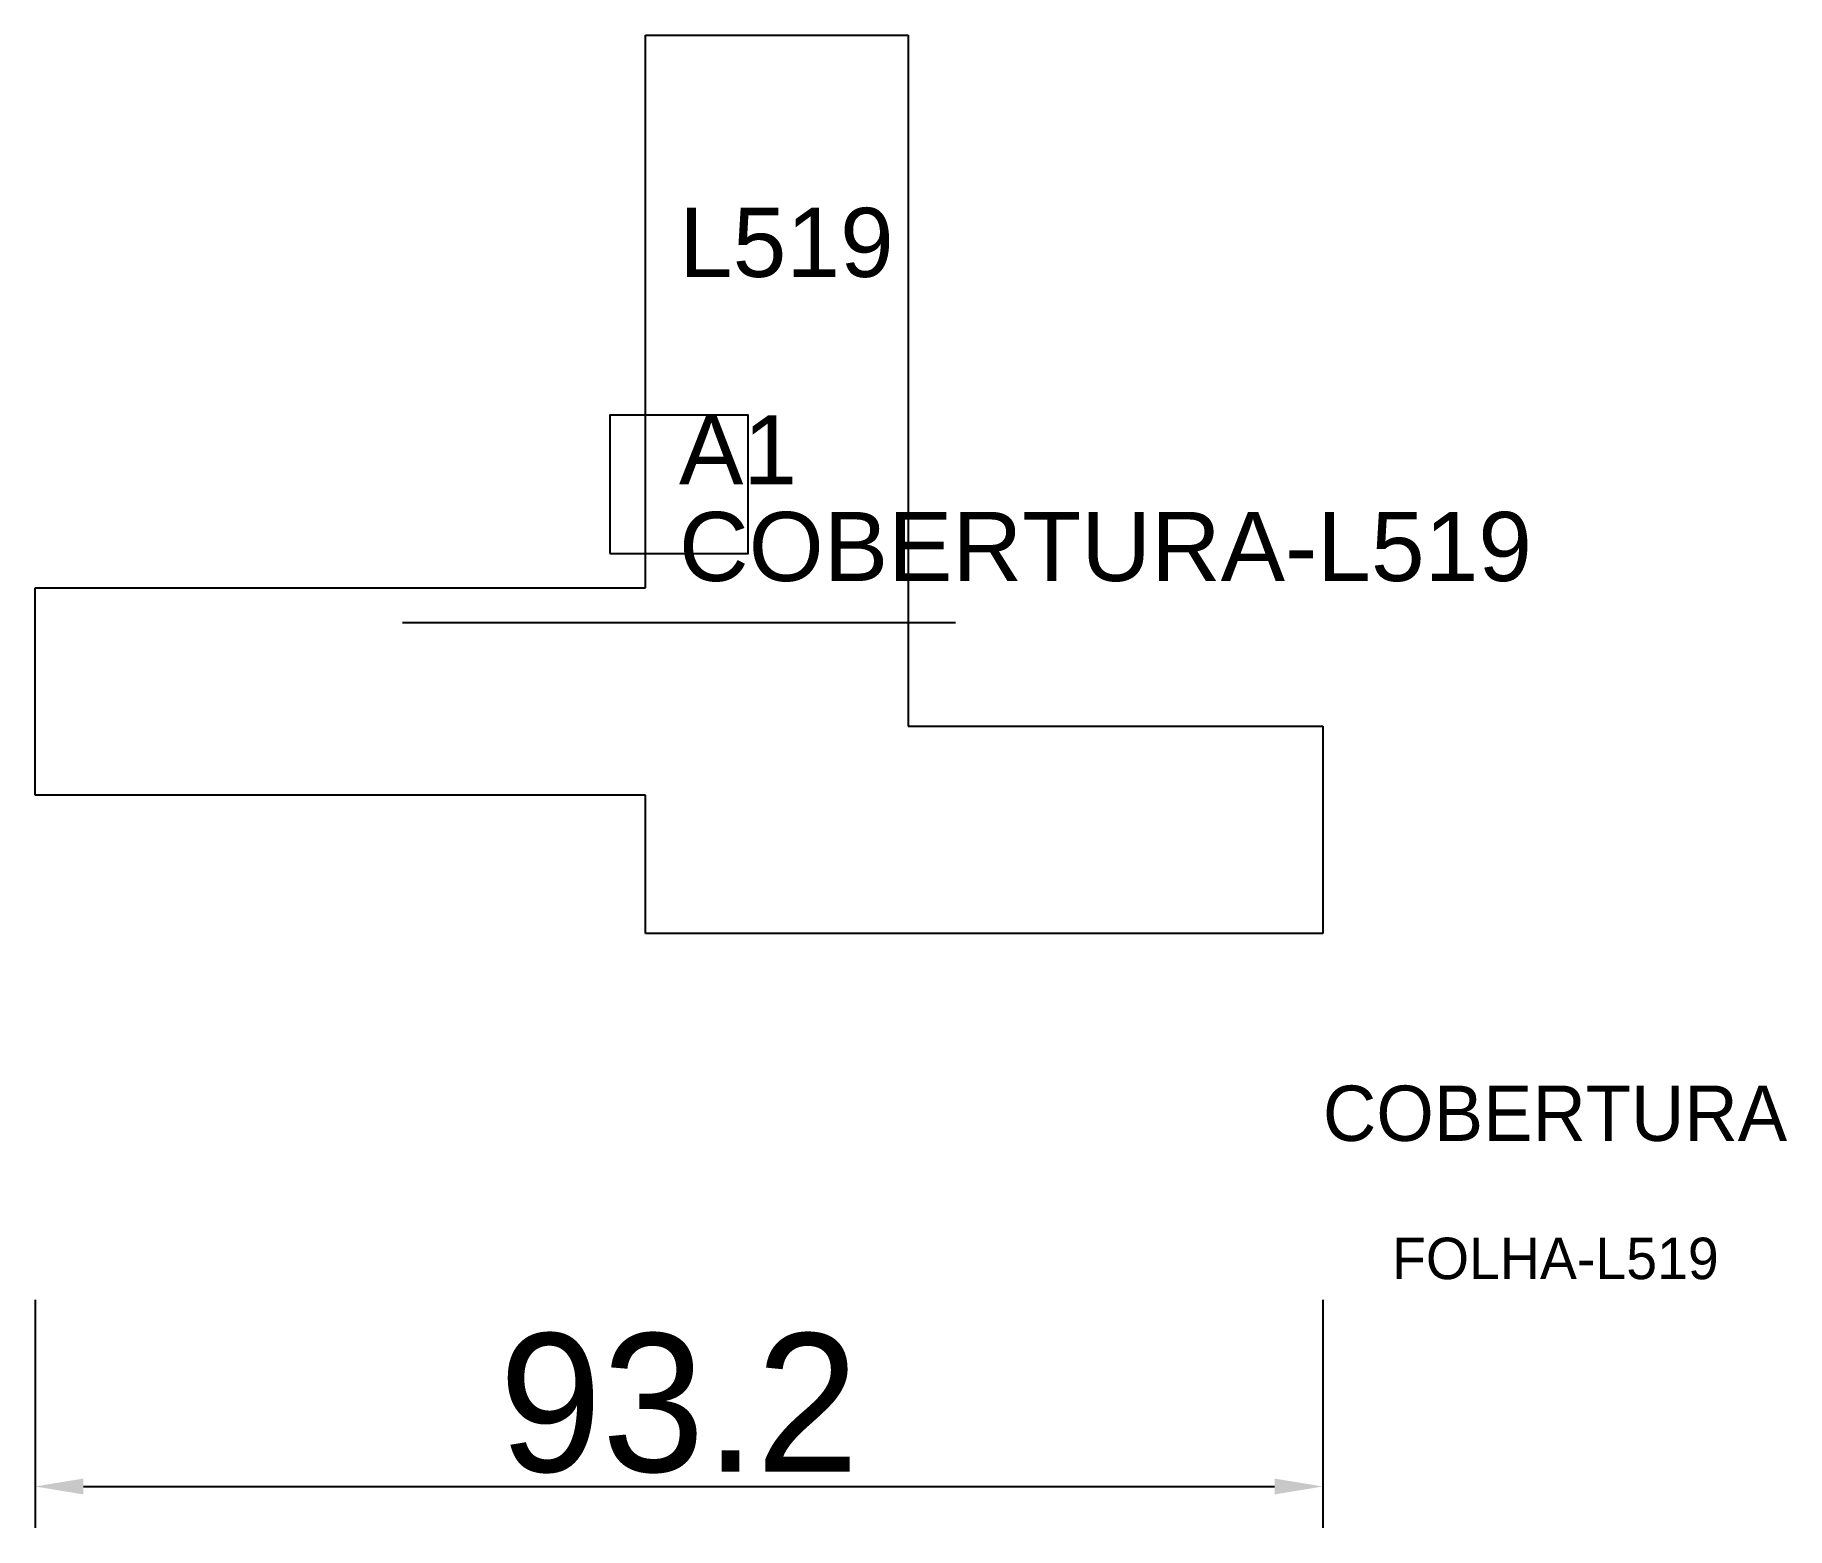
# Model space of a CAD drawing. Header units: metres. Extents: x 222 to 349, y 94 to 202.
import ezdxf

# ---------------------------------------------------------------- set-up
doc = ezdxf.new("R2010")
doc.units = ezdxf.units.M
for name, color, linetype in [('3', 3, 'CONTINUOUS'), ('AUX00', 7, 'CONTINUOUS'), ('COTA', 241, 'CONTINUOUS'), ('FOLHA', 255, 'CONTINUOUS'), ('Hachura', 251, 'CONTINUOUS'), ('NOMENCLATURA', 7, 'CONTINUOUS'), ('Nível', 160, 'CONTINUOUS'), ('Painéis', 200, 'CONTINUOUS'), ('Pilares', 5, 'CONTINUOUS'), ('SARR_2.2x7', 40, 'CONTINUOUS')]:
    doc.layers.add(name, color=color, linetype=linetype)
doc.styles.add('ARIAL', font='Arial.ttf')
doc.styles.add('STR_STANDARD', font='arial.ttf')
doc.dimstyles.new('EZ DXF', dxfattribs={"dimtxt": 10, "dimasz": 3.5, "dimexe": 3, "dimexo": 1.5, "dimgap": 1, "dimtad": 1, "dimdec": 1, "dimdsep": 46, "dimcen": 2.5, "dimazin": 3, "dimtfac": 1, "dimtmove": 0, "dimatfit": 3})

msp = doc.modelspace()

# ---------------------------------------------------------------- hatches: boundary and pattern name
at = {"layer": 'Hachura'}
h = msp.add_hatch(dxfattribs=at)
h.set_pattern_fill('ANSI31', scale=50)
h.paths.add_polyline_path([(315.37, 136.5), (266.37, 136.5), (266.37, 146.5), (222.2, 146.5), (222.2, 161.5), (266.37, 161.5), (266.37, 201.5), (285.37, 201.5), (285.37, 151.5), (315.37, 151.5)])
h = msp.add_hatch(dxfattribs=at)
h.set_pattern_fill('ANSI31', scale=50)
h.paths.add_polyline_path([(315.37, 136.5), (266.37, 136.5), (266.37, 146.5), (222.2, 146.5), (222.2, 161.5), (266.37, 161.5), (266.37, 201.5), (285.37, 201.5), (285.37, 151.5), (315.37, 151.5)])

# ---------------------------------------------------------------- linework, layer by layer
at = {"layer": 'Painéis', "color": 200}
for p, q in [((266.37, 161.5), (266.37, 201.5)), ((266.37, 201.5), (285.37, 201.5)), ((266.37, 161.5), (266.37, 201.5)), ((266.37, 201.5), (285.37, 201.5)), ((285.37, 201.5), (285.37, 151.5)), ((285.37, 201.5), (285.37, 151.5)), ((222.2, 146.5), (222.2, 161.5)), ((222.2, 161.5), (266.37, 161.5)), ((222.2, 146.5), (222.2, 161.5)), ((222.2, 161.5), (266.37, 161.5)), ((285.37, 151.5), (315.37, 151.5)), ((285.37, 151.5), (315.37, 151.5)), ((315.37, 151.5), (315.37, 136.5)), ((315.37, 151.5), (315.37, 136.5)), ((266.37, 146.5), (222.2, 146.5)), ((266.37, 146.5), (222.2, 146.5)), ((266.37, 136.5), (266.37, 146.5)), ((266.37, 136.5), (266.37, 146.5)), ((315.37, 136.5), (266.37, 136.5)), ((315.37, 136.5), (266.37, 136.5))]:
    msp.add_line(p, q, dxfattribs=at)
at = {"layer": 'Pilares'}
msp.add_lwpolyline([(263.785, 164), (273.785, 164), (273.785, 174), (263.785, 174)], close=True, dxfattribs=at)
msp.add_lwpolyline([(263.785, 164), (273.785, 164), (273.785, 174), (263.785, 174)], close=True, dxfattribs=at)
at = {"layer": 'SARR_2.2x7'}
msp.add_line((248.785, 159), (288.785, 159), dxfattribs=at)
msp.add_line((248.785, 159), (288.785, 159), dxfattribs=at)

# ---------------------------------------------------------------- texts
at = {"layer": '3', "style": 'STR_STANDARD'}
msp.add_text('A1', height=5, dxfattribs=at).set_placement((268.785, 169))
msp.add_text('A1', height=5, dxfattribs=at).set_placement((268.785, 169))
at = {"layer": 'AUX00', "style": 'STR_STANDARD'}
msp.add_text('COBERTURA-L519', height=5, dxfattribs=at).set_placement((268.785, 162))
msp.add_text('COBERTURA-L519', height=5, dxfattribs=at).set_placement((268.785, 162))
at = {"layer": 'FOLHA'}
msp.add_text('FOLHA-L519', height=3, dxfattribs=at).set_placement((320.37, 111.5))
msp.add_text('FOLHA-L519', height=3, dxfattribs=at).set_placement((320.37, 111.5))
at = {"layer": 'NOMENCLATURA', "insert": (268.785, 189), "char_height": 5, "attachment_point": 1, "style": 'ARIAL'}
msp.add_mtext('L519', dxfattribs=at)
msp.add_mtext('L519', dxfattribs=at)
at = {"layer": 'Nível'}
msp.add_text('COBERTURA', height=4, dxfattribs=at).set_placement((315.37, 121.5))
msp.add_text('COBERTURA', height=4, dxfattribs=at).set_placement((315.37, 121.5))

# ---------------------------------------------------------------- dimensions: what is measured, and where the dimension line sits
at = {"layer": 'COTA'}
msp.add_linear_dim(base=(222.2, 96.5), p1=(222.2, 111.5), p2=(315.37, 111.5), dimstyle='EZ DXF', dxfattribs=at).render()
msp.add_linear_dim(base=(222.2, 96.5), p1=(222.2, 111.5), p2=(315.37, 111.5), dimstyle='EZ DXF', dxfattribs=at).render()

doc.saveas('drawing.dxf')
